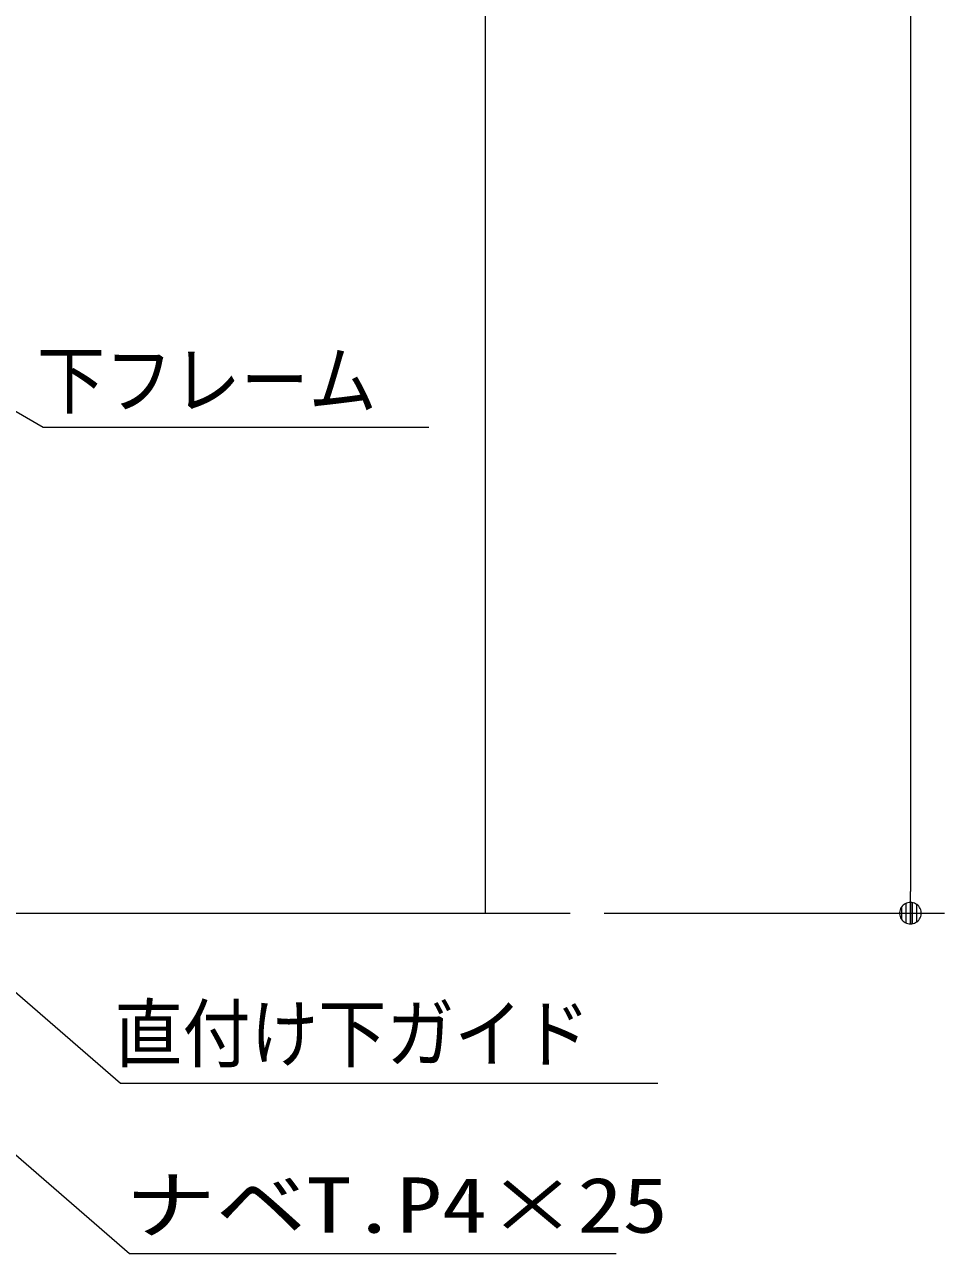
# Model space of a CAD drawing. Units: millimetres, scale not verified. Extents: x -6062 to 6062, y -3045 to 3045.
# Drawn here: x 1120 to 1661, y -2150 to -1428 of the extents above; entities that cross this region are included whole.
import ezdxf
from ezdxf.enums import TextEntityAlignment as Align

# ---------------------------------------------------------------- set-up
doc = ezdxf.new("R2010")
doc.units = ezdxf.units.MM
doc.header["$LTSCALE"] = 20
for name, color, linetype, lineweight in [('0-1_0', 7, 'Continuous', 9), ('0-2_2寸法-1', 7, 'Continuous', 9), ('0-3_2寸法-3', 7, 'Continuous', 9), ('0-4_3一般', 7, 'Continuous', 9)]:
    doc.layers.add(name, color=color, linetype=linetype, lineweight=lineweight)
doc.styles.add('ＭＳ ゴシック', font='')
doc.styles.get('ＭＳ ゴシック').set_extended_font_data('MS Gothic')

# ---------------------------------------------------------------- blocks, each defined once
blk = doc.blocks.new('_Dot')
at = {"layer": '0-1_0'}
for p, q in [((-10, 0), (-20, 0)), ((9.78, 2), (-9.78, 2)), ((7.99, 6), (-7.99, 6)), ((9.16, -3.98), (-9.16, -3.98)), ((6, -7.98), (-6, -7.98))]:
    blk.add_line(p, q, dxfattribs=at)
for points in [[(10, 0), (9.92, 1.25), (9.69, 2.49), (9.3, 3.68), (8.76, 4.82), (8.09, 5.88), (7.29, 6.85), (6.37, 7.71), (5.36, 8.44), (4.26, 9.05), (3.09, 9.51), (1.87, 9.82), (0.63, 9.98), (-0.63, 9.98), (-1.87, 9.82), (-3.09, 9.51), (-4.26, 9.05), (-5.36, 8.44), (-6.37, 7.71), (-7.29, 6.85), (-8.09, 5.88), (-8.76, 4.82), (-9.3, 3.68), (-9.69, 2.49), (-9.92, 1.25), (-10, 0), (0, 0)], [(-10, 0), (-9.92, -1.25), (-9.69, -2.49), (-9.3, -3.68), (-8.76, -4.82), (-8.09, -5.88), (-7.29, -6.85), (-6.37, -7.71), (-5.36, -8.44), (-4.26, -9.05), (-3.09, -9.51), (-1.87, -9.82), (-0.63, -9.98), (0.63, -9.98), (1.87, -9.82), (3.09, -9.51), (4.26, -9.05), (5.36, -8.44), (6.37, -7.71), (7.29, -6.85), (8.09, -5.88), (8.76, -4.82), (9.3, -3.68), (9.69, -2.49), (9.92, -1.25), (10, 0), (0, 0)]]:
    blk.add_lwpolyline(points, close=True, dxfattribs=at)
blk = doc.blocks.new('グループ-36')
at = {"layer": '0-4_3一般'}
blk.add_line((34163.7, -39000), (64563.7, -39000), dxfattribs=at)
blk = doc.blocks.new('グループ-70')
at = {"layer": '0-4_3一般'}
blk.add_line((63563.7, 20804.9), (63563.7, -39000), dxfattribs=at)
blk.add_blockref('グループ-36', (0, 0), dxfattribs=at)

msp = doc.modelspace()

# ---------------------------------------------------------------- linework, layer by layer
at = {"layer": '0-2_2寸法-1'}
for p, q in [((1640.68, 1027.53), (1640.68, -1937.29)), ((1460.68, -1950), (1660.68, -1950))]:
    msp.add_line(p, q, dxfattribs=at)
at = {"layer": '0-3_2寸法-3'}
for points in [[(1070.68, -1629.63), (1130.68, -1664.27), (1357.56, -1664.27)], [(1060.68, -1950), (1176.15, -2050), (1492.17, -2050)], [(1025.68, -2015.13), (1181.41, -2150), (1467.72, -2150)]]:
    msp.add_lwpolyline(points, dxfattribs=at)

# ---------------------------------------------------------------- block references
at = {"layer": '0-2_2寸法-1', "xscale": 0.6356201, "yscale": 0.6356201, "rotation": 270}
msp.add_blockref('_Dot', (1640.68, -1950), dxfattribs=at)
at = {"layer": '0-4_3一般', "xscale": 0.05, "yscale": 0.05}
msp.add_blockref('グループ-70', (-1787.5, 0), dxfattribs=at)

# ---------------------------------------------------------------- texts
at = {"layer": '0-3_2寸法-3', "style": 'ＭＳ ゴシック'}
for s, width, p in [('下フレーム', 0.9, (1127.03, -1662.65)), ('直付け下ガイド', 0.9, (1172.7, -2046.83)), ('ナベT.P4×25', 1.2, (1178.91, -2147.61))]:
    msp.add_text(s, height=32.55, dxfattribs=dict(at, width=width)).set_placement(p, align=Align.BOTTOM_LEFT)

doc.saveas('drawing.dxf')
